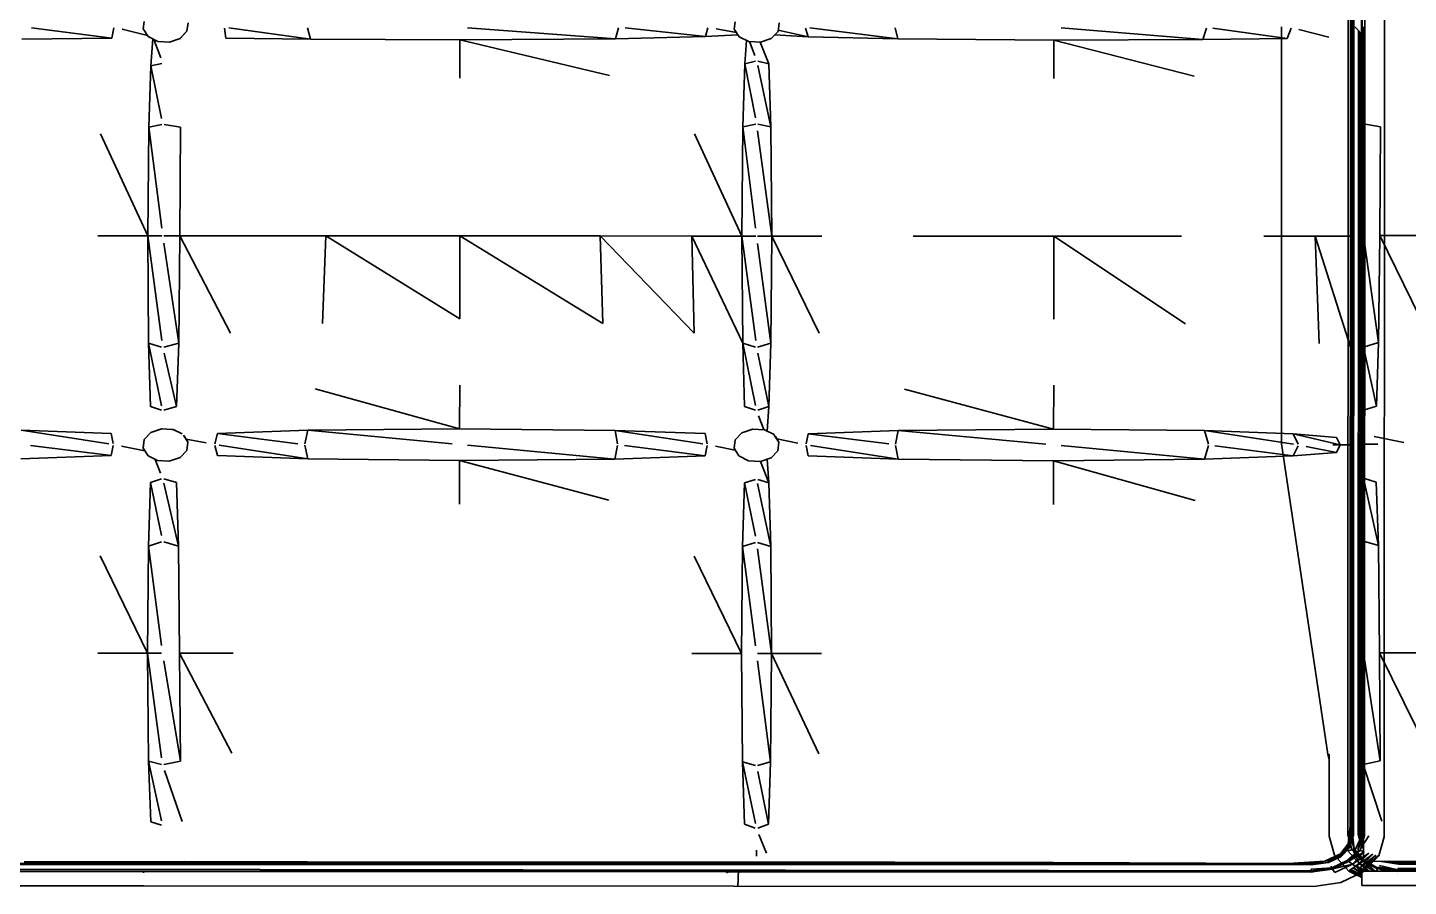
# Model space of a CAD drawing. Header units: millimetres. Extents: x 233224 to 234067, y -13631 to -11613.
# Drawn here: x 233548.9 to 233616, y -13145.6 to -13103.9 of the extents above; entities that cross this region are included whole.
import ezdxf

# ---------------------------------------------------------------- set-up
doc = ezdxf.new("R2010")
doc.units = ezdxf.units.MM
doc.header["$MEASUREMENT"] = 0
doc.layers.add('A_FLOR_PATT', color=7, linetype='Continuous')
doc.layers.add('A_FLOR_PATT_Pen_No__7', color=7, linetype='Continuous', lineweight=35)

# ---------------------------------------------------------------- blocks, each defined once
blk = doc.blocks.new('loca')
at = {"layer": 'A_FLOR_PATT_Pen_No__7', "linetype": 'Continuous'}
for p, q in [((-411.31, 591.92), (-419.05, 584.46)), ((-418.87, 584.21), (-411.31, 591.92)), ((-418.87, 584.21), (-411.2, 591.56)), ((-418.34, 583.44), (-411.2, 591.56)), ((-411.31, 591.92), (-402.09, 594.56)), ((182.33, 594.56), (-402.09, 594.56)), ((-424.29, 573.45), (-419.05, 584.46)), ((-418.87, 584.21), (-419.05, 584.46)), ((-418.34, 583.44), (-418.87, 584.21)), ((-418.34, 583.44), (-410.91, 590.59)), ((-417.55, 582.27), (-410.91, 590.59)), ((-417.55, 582.27), (-410.48, 589.06)), ((-416.51, 580.84), (-410.48, 589.06)), ((-416.51, 580.84), (-409.91, 587.17)), ((-415.32, 579.12), (-409.91, 587.17)), ((-415.32, 579.12), (-409.27, 584.92)), ((-413.23, 578.52), (-409.27, 584.92)), ((-408.65, 582.88), (-409.27, 584.92)), ((-401.41, 584.97), (-408.66, 582.88)), ((-408.3, 581.71), (-401.38, 584.51)), ((-407.49, 583.22), (-401.59, 587.12)), ((181.65, 584.97), (-401.41, 584.97)), ((-415.32, 579.12), (-419.41, 570.54)), ((-419.38, 570.54), (-415.32, 579.12)), ((-417.55, 582.27), (-418.34, 583.44)), ((-417.64, 569.73), (-415.32, 579.12)), ((-416.51, 580.84), (-417.55, 582.27)), ((-415.32, 579.12), (-416.51, 580.84)), ((-414.21, 577.58), (-415.32, 579.12)), ((-414.21, 577.58), (-408.66, 582.88)), ((-414.18, 577.53), (-414.21, 577.58)), ((-414.18, 577.53), (-408.66, 582.88)), ((-414.18, 577.53), (-408.66, 582.83)), ((-414, 577.23), (-414.18, 577.53)), ((-414, 577.23), (-408.66, 582.83)), ((-414, 577.23), (-408.55, 582.47)), ((-413.57, 576.67), (-408.55, 582.47)), ((-411.56, 573.76), (-407.22, 577.94)), ((-411.24, 573.35), (-407.22, 577.94)), ((-411.24, 573.35), (-407.04, 577.38)), ((-411.06, 573.09), (-407.04, 577.38)), ((-408.3, 581.71), (-408.55, 582.47)), ((-408.3, 581.71), (-401.34, 583.7)), ((-408.01, 580.64), (-401.34, 583.7)), ((-407.22, 577.94), (-401.05, 579.73)), ((-407.04, 577.38), (-407.22, 577.94)), ((-407.04, 577.38), (-401.05, 579.73)), ((-406.94, 576.97), (-400.98, 578.71)), ((-405.47, 577.02), (-394.06, 578.4)), ((-403.4, 577.27), (-400.98, 578.71)), ((-401.34, 583.7), (181.54, 583.7)), ((-401.27, 582.58), (-401.34, 583.7)), ((-401.27, 582.58), (181.54, 583.7)), ((-401.05, 579.73), (181.29, 579.73)), ((-401.02, 579.12), (-401.05, 579.73)), ((-401.02, 579.12), (181.29, 579.73)), ((-400.98, 578.71), (181.22, 578.71)), ((-400.91, 577.57), (-400.98, 578.71)), ((-394.06, 578.4), (-366.45, 578.45)), ((-366.45, 578.45), (-312.95, 578.25)), ((-312.95, 578.25), (-258.49, 578.25)), ((-258.49, 578.25), (-227.87, 578.25)), ((-227.87, 578.25), (-214.42, 578.25)), ((-214.42, 578.25), (-211.41, 578.25)), ((-211.41, 578.25), (-208.43, 578.25)), ((-211.41, 578.25), (-211.41, 573.2)), ((-208.43, 578.25), (-194.99, 578.25)), ((-194.99, 578.25), (-164.37, 578.25)), ((-109.9, 560.96), (-164.37, 578.25)), ((-164.37, 578.25), (-109.9, 578.25)), ((-109.9, 578.25), (-55.4, 578.2)), ((-109.9, 578.25), (-109.9, 560.96)), ((-55.4, 578.2), (-25.82, 578.2)), ((-25.82, 578.2), (-12.84, 578.2)), ((-12.84, 578.2), (-8.35, 578.2)), ((-426.15, 560.34), (-424.29, 573.45)), ((-416.9, 571.07), (-417.73, 569.57)), ((-417.66, 569.47), (-414, 577.23)), ((-417.29, 570.37), (-414.01, 577.25)), ((-417.12, 569.16), (-414, 577.23)), ((-417.12, 569.16), (-413.57, 576.67)), ((-414.47, 567.58), (-411.56, 573.76)), ((-414.07, 567.38), (-411.56, 573.76)), ((-413.57, 576.67), (-414, 577.23)), ((-413.93, 565.75), (-410.27, 573.35)), ((-413.79, 567.18), (-411.02, 573.04)), ((-411.74, 570.29), (-411.02, 573.04)), ((-411.24, 573.35), (-411.56, 573.76)), ((-411.06, 573.09), (-411.24, 573.35)), ((-411.06, 573.09), (-406.94, 577.02)), ((-411.02, 573.04), (-411.06, 573.09)), ((-411.02, 573.04), (-406.94, 577.02)), ((-411.02, 573.04), (-406.94, 576.97)), ((-410.66, 572.53), (-411.02, 573.04)), ((-410.27, 573.35), (-405.47, 577.02)), ((-408.27, 574.87), (-406.94, 576.97)), ((-406.67, 576.1), (-406.94, 576.97)), ((-216.75, 550.25), (-215.14, 571.31)), ((-215.14, 571.31), (-211.41, 573.2)), ((-212.17, 556.66), (-215.14, 571.31)), ((-211.41, 573.2), (-207.72, 571.31)), ((-211.41, 573.2), (-206.07, 550.25)), ((-211.41, 573.2), (-211.41, 569.64)), ((-207.72, 571.31), (-206.07, 550.25)), ((-419.41, 570.54), (-417.69, 569.52)), ((-417.69, 569.52), (-419.38, 570.54)), ((-417.34, 569.29), (-419.2, 559.32)), ((-418.91, 560.87), (-417.69, 569.52)), ((-418.73, 559.27), (-417.34, 569.29)), ((-418.51, 559.27), (-417.12, 569.16)), ((-417.73, 569.57), (-417.64, 569.51)), ((-417.73, 559.12), (-417.12, 569.16)), ((-417.69, 569.52), (-417.68, 569.55)), ((-417.62, 567.81), (-417.69, 569.52)), ((-417.65, 569.5), (-417.69, 569.52)), ((-417.12, 569.16), (-417.66, 569.47)), ((-416.36, 568.7), (-417.12, 569.16)), ((-415.72, 558.86), (-414.47, 567.58)), ((-415.29, 558.81), (-414.47, 567.58)), ((-415.04, 547.85), (-413.93, 565.75)), ((-415, 558.76), (-413.79, 567.18)), ((-414.07, 567.38), (-414.47, 567.58)), ((-413.8, 566.02), (-413.79, 567.18)), ((-413.36, 566.93), (-413.79, 567.18)), ((-9.29, 552.93), (-13.12, 567.58)), ((-426.15, 278.44), (-426.15, 560.34)), ((-419.2, 559.32), (-418.73, 559.27)), ((-418.73, 559.27), (-419.2, -559.27)), ((-418.81, 372.92), (-419.13, 559.31)), ((-419.13, 559.31), (-419.13, 280.63)), ((-418.73, 559.27), (-418.81, 559.28)), ((-418.73, -559.22), (-418.73, 559.27)), ((-417.73, -559.07), (-418.51, 559.27)), ((-417.73, 559.12), (-418.51, 559.27)), ((-415.72, -558.81), (-415.72, 558.86)), ((-415.29, -558.71), (-415.72, 558.86)), ((-415.29, 558.81), (-415.72, 558.86)), ((-415, 548.42), (-415, 558.76)), ((-414.99, 548.59), (-415, 558.76)), ((-414.37, 558.68), (-415, 558.76)), ((-162.14, 562.85), (-109.9, 560.96)), ((-109.9, 560.96), (-109.9, 535.92)), ((-211.84, 552.68), (-216.75, 550.25)), ((-211.05, 550.52), (-204.45, 507.1)), ((-210.97, 552.68), (-206.07, 550.25)), ((-414.83, 507.82), (-415.04, 547.85)), ((-218.36, 507.1), (-216.75, 550.25)), ((-211.81, 512.22), (-216.75, 550.25)), ((-206.07, 550.25), (-204.45, 507.1)), ((-14.27, 506.34), (-13.7, 547.24)), ((-8.77, 549.16), (-13.7, 547.24)), ((-8.75, 511.15), (-13.7, 547.24)), ((-415, -558.71), (-415, 541.17)), ((-414.43, -3.67), (-414.98, 536.95)), ((-414.5, 433.83), (-414.83, 507.82)), ((-218.36, 507.1), (-219.12, 433.83)), ((-211.75, 509.05), (-218.36, 507.1)), ((-211.75, 437.43), (-218.36, 507.1)), ((-204.45, 507.1), (-211.07, 509.05)), ((-203.74, 433.83), (-204.45, 507.1)), ((-14.27, 506.34), (-14.52, 433.83)), ((-8.64, 508.14), (-14.27, 506.34)), ((-8.64, 437.39), (-14.27, 506.34)), ((-219.12, 433.83), (-238.44, 502.56)), ((-152.46, 497.98), (-109.9, 433.83)), ((-14.52, 433.83), (-32.09, 502.11)), ((-109.9, 495.94), (-109.9, 433.83)), ((-414.5, 356.62), (-414.5, 433.83)), ((-240.42, 433.83), (-219.12, 433.83)), ((-219.12, 433.83), (-218.4, 358.3)), ((-211.07, 430.1), (-204.45, 358.3)), ((-204.45, 358.3), (-203.74, 433.83)), ((-203.74, 433.83), (-182.44, 433.83)), ((-203.74, 433.83), (-184.37, 361.25)), ((-150.28, 433.83), (-109.9, 433.83)), ((-109.9, 433.83), (-109.9, 365.54)), ((-33.24, 433.83), (-14.52, 433.83)), ((-14.52, 433.83), (-14.02, 358.05)), ((-414.5, 313.06), (-414.5, 356.62)), ((-216.82, 314.54), (-218.4, 358.3)), ((-218.4, 358.3), (-211.75, 356.99)), ((-211.75, 315.6), (-218.4, 358.3)), ((-211.07, 356.99), (-204.45, 358.3)), ((-204.45, 358.3), (-206.03, 314.54)), ((-12.94, 314.34), (-14.02, 358.05)), ((-14.02, 358.05), (-8.64, 356.68)), ((-8.64, 315.29), (-14.02, 358.05)), ((-210.99, 353.64), (-206.03, 314.54)), ((-312.95, 296.74), (-361.72, 319.74)), ((-312.95, 296.74), (-312.95, 321.02)), ((-109.9, 296.74), (-157.2, 319.79)), ((-109.9, 321.02), (-109.9, 296.74)), ((-414.5, 293.79), (-414.5, 313.06)), ((-211.83, 313.46), (-216.82, 314.54)), ((-210.99, 313.46), (-206.03, 314.54)), ((-210.64, 309.53), (-208.59, 299.26)), ((-12.05, 298.17), (-12.94, 314.34)), ((-9.71, 299.83), (-12.94, 314.34)), ((-8.71, 313.16), (-12.94, 314.34)), ((-395.93, 295.26), (-365.7, 296.28)), ((-365.7, 296.28), (-367.37, 289.88)), ((-312.95, 296.74), (-365.7, 296.28)), ((-316.59, 289.88), (-365.7, 296.28)), ((-312.95, 289.85), (-312.95, 296.74)), ((-262.05, 289.85), (-312.95, 296.74)), ((-260.89, 296.28), (-312.95, 296.74)), ((-258.89, 289.88), (-260.89, 296.28)), ((-260.89, 296.28), (-230.02, 295.31)), ((-230.33, 289.88), (-260.89, 296.28)), ((-219.55, 291.24), (-217.76, 296.44)), ((-217.76, 296.44), (-214.32, 299.75)), ((-214.32, 299.75), (-210.19, 300.27)), ((-210.19, 300.27), (-206.68, 298.01)), ((-210.19, 300.27), (-210.16, 300.27)), ((-210.16, 300.27), (-207.47, 298.52)), ((-210.16, 300.27), (-208.22, 299.02)), ((-206.68, 298.01), (-206.46, 297.87)), ((-206.46, 297.87), (-204.09, 293.18)), ((-192.84, 295.31), (-161.97, 296.28)), ((-161.97, 296.28), (-163.97, 289.87)), ((-109.9, 296.74), (-161.97, 296.28)), ((-113.47, 289.87), (-161.97, 296.28)), ((-109.9, 296.74), (-58.66, 289.85)), ((-56.83, 296.28), (-109.9, 296.74)), ((-109.9, 296.74), (-109.9, 289.85)), ((-56.83, 296.28), (-26.07, 295.26)), ((-56.83, 296.28), (-26.94, 289.88)), ((-55.43, 289.88), (-56.83, 296.28)), ((-15.63, 291.24), (-13.84, 296.44)), ((-13.84, 296.44), (-13.83, 296.45)), ((-13.83, 296.45), (-11.82, 298.39)), ((-11.82, 298.4), (-10.4, 299.75)), ((-10.4, 299.75), (-6.27, 300.27)), ((-414.5, 289.4), (-414.5, 293.79)), ((-414.5, 285.02), (-414.5, 289.4)), ((-408.64, 289.4), (-411.49, 289.4)), ((-401, 290.59), (-410.05, 294.24)), ((-397.84, 290.04), (-395.93, 295.26)), ((-397.84, 288.75), (-395.93, 283.59)), ((-370.31, 289.98), (-395.93, 295.26)), ((-395.6, 288.88), (-365.7, 282.62)), ((-367.36, 288.91), (-365.7, 282.62)), ((-309.25, 288.91), (-260.89, 282.62)), ((-260.89, 282.62), (-258.89, 288.91)), ((-255.86, 288.81), (-230.02, 283.54)), ((-228.27, 289.98), (-230.02, 295.31)), ((-230.02, 295.31), (-218.41, 294.55)), ((-219.52, 291.31), (-230.02, 295.31)), ((-228.27, 288.81), (-230.02, 283.54)), ((-219.23, 285.53), (-219.55, 291.24)), ((-204.77, 294.53), (-192.84, 295.31)), ((-204.76, 294.52), (-204.09, 293.18)), ((-204.09, 293.18), (-203.81, 287.47)), ((-204.09, 293.18), (-203.77, 287.52)), ((-197.33, 290.39), (-204.08, 292.99)), ((-194.55, 289.98), (-192.84, 295.31)), ((-194.55, 288.81), (-192.84, 283.54)), ((-166.91, 289.98), (-192.84, 295.31)), ((-192.41, 288.91), (-161.97, 282.62)), ((-163.96, 288.91), (-161.97, 282.62)), ((-109.9, 282.16), (-160.67, 288.94)), ((-109.9, 288.94), (-109.9, 282.16)), ((-106.13, 288.91), (-56.83, 282.62)), ((-56.83, 282.62), (-55.43, 288.91)), ((-52.4, 288.81), (-26.07, 283.59)), ((-26.07, 295.26), (-15.63, 291.11)), ((-24.87, 289.97), (-26.07, 295.26)), ((-24.87, 288.81), (-26.07, 283.59)), ((-15.31, 285.53), (-15.63, 291.24)), ((-414.5, 265.74), (-414.5, 285.02)), ((-365.7, 282.62), (-395.93, 283.59)), ((-365.7, 282.62), (-312.95, 282.16)), ((-312.95, 282.16), (-260.89, 282.62)), ((-312.95, 257.88), (-312.95, 282.16)), ((-312.95, 282.16), (-265.66, 259.11)), ((-230.02, 283.54), (-260.89, 282.62)), ((-216.89, 280.83), (-219.23, 285.53)), ((-205.6, 282.26), (-209.04, 279)), ((-203.77, 287.52), (-205.6, 282.26)), ((-203.81, 287.47), (-205.6, 282.26)), ((-203.77, 287.52), (-204.32, 285.92)), ((-203.81, 287.47), (-203.77, 287.52)), ((-161.97, 282.62), (-192.84, 283.54)), ((-161.97, 282.62), (-109.9, 282.16)), ((-161.97, 282.62), (-109.9, 257.88)), ((-109.9, 282.16), (-56.83, 282.62)), ((-109.9, 282.16), (-60.13, 259.16)), ((-109.9, 282.16), (-109.9, 257.88)), ((-26.07, 283.59), (-56.83, 282.62)), ((-14.75, 284.4), (-26.07, 283.59)), ((-22.07, 288.41), (-15.33, 285.91)), ((-12.98, 280.83), (-15.31, 285.53)), ((-426.15, 280.38), (-425.9, 280.43)), ((-426.15, -8.46), (-426.15, 278.44)), ((-425.9, 280.43), (-425.15, 280.43)), ((-425.15, 280.43), (-424.04, 280.48)), ((-424.04, 280.48), (-422.6, 280.53)), ((-422.6, 280.53), (-420.95, 280.58)), ((-420.95, 280.58), (-419.13, 280.63)), ((-420.95, 280.58), (-420.95, 280.58)), ((-420.95, 276.5), (-420.95, 276.49)), ((-419.48, 275.53), (-419.4, 275.73)), ((-419.48, 275.23), (-419.48, 275.53)), ((-419.48, 275.53), (-419.41, 275.35)), ((-419.13, 280.63), (-419.13, 278.7)), ((-419.13, 278.7), (-419.13, 276.3)), ((-419.13, 276.3), (-419.13, 274.36)), ((-213.16, 278.44), (-216.89, 280.83)), ((-212.19, 269.43), (-214.12, 279.05)), ((-209.04, 279), (-213.16, 278.44)), ((-208.97, 279), (-213.16, 278.44)), ((-208.97, 279), (-209.04, 279)), ((-208.89, 279.07), (-208.97, 279)), ((-9.25, 278.44), (-12.98, 280.83)), ((-12.91, 264.52), (-12.07, 280.25)), ((-9.07, 269.64), (-10.89, 279.49)), ((-5.64, 278.92), (-9.25, 278.44)), ((-419.43, 275.02), (-419.48, 275.23)), ((-419.48, 275.23), (-419.42, 275.14)), ((-419.13, 274.36), (-419.13, 274.37)), ((-419.13, 274.36), (-419.13, -7.65)), ((-414.5, 222.19), (-414.5, 265.74)), ((-218.4, 220.56), (-216.82, 264.32)), ((-211.84, 265.39), (-216.82, 264.32)), ((-211.84, 225.22), (-216.82, 264.32)), ((-211.06, 263.26), (-204.45, 220.56)), ((-210.98, 265.39), (-206.03, 264.32)), ((-206.03, 264.32), (-204.45, 220.56)), ((-13.98, 220.81), (-12.91, 264.52)), ((-8.71, 265.64), (-12.91, 264.52)), ((-8.71, 225.51), (-12.91, 264.52)), ((-157.2, 259.11), (-109.9, 213.32)), ((-109.9, 257.88), (-157.2, 259.11)), ((-109.9, 257.88), (-109.9, 213.32)), ((-414.5, 145.03), (-414.5, 222.19)), ((-211.75, 221.81), (-218.4, 220.56)), ((-204.45, 220.56), (-211.06, 221.81)), ((-8.64, 222.12), (-13.98, 220.81)), ((-219.12, 145.03), (-238.48, 217.6)), ((-218.4, 220.56), (-219.12, 145.03)), ((-211.75, 148.8), (-218.4, 220.56)), ((-203.74, 145.03), (-204.45, 220.56)), ((-14.49, 145.03), (-31.91, 217.75)), ((-13.98, 220.81), (-14.49, 145.03)), ((-8.64, 148.8), (-13.98, 220.81)), ((-152.43, 214.64), (-109.9, 145.03)), ((-109.9, 213.32), (-152.43, 214.64)), ((-109.9, 213.32), (-109.9, 145.03)), ((-414.43, 70.99), (-414.5, 145.03)), ((-219.12, 145.03), (-240.42, 145.03)), ((-219.12, 145.03), (-218.4, 71.29)), ((-211.06, 141.37), (-204.45, 71.29)), ((-204.45, 71.29), (-203.74, 145.03)), ((-203.74, 145.03), (-184.37, 74.81)), ((-182.44, 145.03), (-203.74, 145.03)), ((-109.9, 79.91), (-150.28, 145.03)), ((-109.9, 145.03), (-150.28, 145.03)), ((-109.9, 145.03), (-109.9, 79.91)), ((-14.49, 145.03), (-33.2, 145.03)), ((-14.49, 145.03), (-14.27, 72.41)), ((-152.46, 78.33), (-109.9, 79.91)), ((-109.9, 79.91), (-109.9, 34.93)), ((-414.36, 30.6), (-414.43, 70.99)), ((-216.79, 27.33), (-218.4, 71.29)), ((-218.4, 71.29), (-211.75, 69.74)), ((-211.75, 28.17), (-218.4, 71.29)), ((-211.06, 69.74), (-204.45, 71.29)), ((-204.45, 71.29), (-206.07, 27.33)), ((-13.77, 31.32), (-14.27, 72.41)), ((-14.27, 72.41), (-8.68, 71.05)), ((-8.79, 32.67), (-14.27, 72.41)), ((-210.99, 66.35), (-206.07, 27.33)), ((-312.95, 8.92), (-361.54, 34.27)), ((-312.95, 8.92), (-312.95, 34.93)), ((-109.9, 34.93), (-109.9, 8.92)), ((-414.28, 11.27), (-414.36, 30.6)), ((-211.83, 26.02), (-216.79, 27.33)), ((-210.99, 26.02), (-206.07, 27.33)), ((-157.27, 33.55), (-109.9, 8.92)), ((-8.91, 30.66), (-13.77, 31.32)), ((-210.64, 21.86), (-208.76, 12.01)), ((-414.36, 0.66), (-414.28, 11.27)), ((-369.95, 1.62), (-394.82, 10.2)), ((-365.41, 9.33), (-367.05, 1.27)), ((-316.64, 1.22), (-365.41, 9.33)), ((-312.95, 8.92), (-365.41, 9.33)), ((-260.78, 8.41), (-312.95, 8.92)), ((-258.75, 1.15), (-260.78, 8.41)), ((-260.78, 8.41), (-229.91, 7.29)), ((-230.27, 1.15), (-260.78, 8.41)), ((-228.17, 1.27), (-229.91, 7.29)), ((-219.55, 3.88), (-217.76, 9.07)), ((-217.76, 9.07), (-214.32, 12.39)), ((-214.32, 12.39), (-210.19, 12.9)), ((-210.19, 12.9), (-206.78, 10.71)), ((-210.19, 12.9), (-210.16, 12.9)), ((-210.16, 12.9), (-207.55, 11.2)), ((-210.16, 12.9), (-208.28, 11.7)), ((-206.28, 10.15), (-204.09, 5.82)), ((-204.6, 6.83), (-204.09, 5.82)), ((-194.69, 1.27), (-192.91, 7.29)), ((-192.91, 7.29), (-162.04, 8.41)), ((-167.05, 1.27), (-192.91, 7.29)), ((-162.04, 8.41), (-164.07, 1.15)), ((-109.9, 8.92), (-162.04, 8.41)), ((-162.04, 8.41), (-113.54, 1.15)), ((-57.12, 9.33), (-109.9, 8.92)), ((-109.9, 8.92), (-109.9, 1.13)), ((-55.75, 1.27), (-57.12, 9.33)), ((-15.63, 3.88), (-13.84, 9.07)), ((-13.84, 9.07), (-10.4, 12.39)), ((-13.84, 9.07), (-13.81, 9.13)), ((-13.81, 9.13), (-10.4, 12.39)), ((-10.4, 12.39), (-6.27, 12.9)), ((-414.43, -3.73), (-414.36, 0.66)), ((-396.61, 0.07), (-394.89, -5.1)), ((-394.47, 0.19), (-365.45, -6.17)), ((-367.05, 0.18), (-365.45, -6.17)), ((-363.73, 0.2), (-312.95, -6.63)), ((-312.95, -6.63), (-312.95, 0.15)), ((-309.24, 0.13), (-260.78, -6.22)), ((-260.78, -6.22), (-258.75, 0.13)), ((-255.73, 0.03), (-229.91, -5.26)), ((-228.17, 0.03), (-229.91, -5.26)), ((-219.23, -1.84), (-219.55, 3.88)), ((-203.77, 0.15), (-205.6, -5.05)), ((-203.81, 0.1), (-205.6, -5.05)), ((-203.77, 0.15), (-204.9, -3.12)), ((-204.09, 5.82), (-204.09, 5.84)), ((-204.09, 5.82), (-204.06, 5.26)), ((-204.06, 5.26), (-203.81, 0.1)), ((-204.05, 5.09), (-203.77, 0.15)), ((-203.81, 0.1), (-203.77, 0.15)), ((-194.68, 0.03), (-192.91, -5.26)), ((-192.55, 0.13), (-162.04, -6.22)), ((-164.07, 0.13), (-162.04, -6.22)), ((-109.9, -6.63), (-160.77, 0.15)), ((-109.9, 0.15), (-109.9, -6.63)), ((-106.14, 0.13), (-57.08, -6.17)), ((-57.08, -6.17), (-55.75, 0.18)), ((-52.79, 0.08), (-27.14, -5.1)), ((-26.14, 0.13), (-27.14, -5.1)), ((-15.31, -1.84), (-15.63, 3.88)), ((-414.47, -23.05), (-414.43, -3.73)), ((-365.45, -6.17), (-394.89, -5.1)), ((-365.45, -6.17), (-312.95, -6.63)), ((-312.95, -6.63), (-260.78, -6.22)), ((-312.95, -30.91), (-312.95, -6.63)), ((-312.95, -6.63), (-265.59, -29.73)), ((-229.91, -5.26), (-260.78, -6.22)), ((-225.33, -0.4), (-218.67, -2.95)), ((-216.89, -6.48), (-219.23, -1.84)), ((-213.16, -8.87), (-216.89, -6.48)), ((-205.6, -5.05), (-209.04, -8.36)), ((-207.24, -6.64), (-209.04, -8.36)), ((-205.6, -5.05), (-205.59, -5.05)), ((-162.04, -6.22), (-192.91, -5.26)), ((-162.04, -6.22), (-109.9, -6.63)), ((-109.9, -6.63), (-57.08, -6.17)), ((-109.9, -6.63), (-60.27, -29.63)), ((-109.9, -6.63), (-109.9, -30.91)), ((-27.14, -5.1), (-57.08, -6.17)), ((-14.12, -4.19), (-27.14, -5.1)), ((-23.37, -0.29), (-14.39, -3.67)), ((-12.98, -6.48), (-15.31, -1.84)), ((-9.25, -8.87), (-12.98, -6.48)), ((-426.15, -8.46), (-426.15, -9.13)), ((-426.15, -10.4), (-426.15, -9.13)), ((-426.15, -292.72), (-426.15, -10.4)), ((-420.95, -8.1), (-420.95, -8.11)), ((-419.48, -8.46), (-419.4, -8.27)), ((-419.48, -8.77), (-419.48, -8.46)), ((-419.48, -8.46), (-419.41, -8.63)), ((-419.43, -8.98), (-419.48, -8.77)), ((-419.48, -8.77), (-419.41, -8.86)), ((-419.13, -7.65), (-419.13, -9.64)), ((-419.13, -9.64), (-419.13, -9.63)), ((-419.13, -9.64), (-419.13, -9.94)), ((-419.13, -9.94), (-419.13, -291.65)), ((-212.19, -19.37), (-214.43, -8.06)), ((-209.04, -8.36), (-213.16, -8.87)), ((-208.97, -8.36), (-213.16, -8.87)), ((-213.16, -8.87), (-213.09, -8.87)), ((-208.97, -8.36), (-213.09, -8.87)), ((-208.97, -8.36), (-209.04, -8.36)), ((-208.51, -7.91), (-208.97, -8.36)), ((-9.38, -19.14), (-12.49, -6.79)), ((-9.22, -8.86), (-9.25, -8.87)), ((-9.25, -8.87), (-9.22, -8.87)), ((-5.59, -8.42), (-9.22, -8.87)), ((-414.47, -66.6), (-414.47, -23.05)), ((-218.4, -68.24), (-216.79, -24.48)), ((-211.83, -23.39), (-216.79, -24.48)), ((-211.83, -63.58), (-216.79, -24.48)), ((-211.06, -25.53), (-204.45, -68.24)), ((-210.99, -23.39), (-206.07, -24.48)), ((-206.07, -24.48), (-204.45, -68.24)), ((-14.27, -67.98), (-13.7, -24.22)), ((-8.81, -23.14), (-13.7, -24.22)), ((-8.77, -63.27), (-13.7, -24.22))]:
    blk.add_line(p, q, dxfattribs=at)
blk.add_point((-417.69, 569.55), dxfattribs=at)
blk = doc.blocks.new('loca_2')
at = {"layer": 'A_FLOR_PATT_Pen_No__7', "linetype": 'Continuous'}
for p, q in [((-418.76, 529.96), (-419.22, -529.96)), ((-418.76, -529.91), (-418.76, 529.96)), ((-417.75, -529.77), (-418.54, 529.96)), ((-415.74, -529.53), (-415.74, 529.57)), ((-415.32, -529.43), (-415.74, 529.57)), ((-415.03, -529.43), (-415.03, 512.81)), ((-426.18, -530.93), (-426.18, -279.21)), ((-418.11, -529.81), (-417.92, -298.94)), ((-312.97, -538.85), (-361.56, -514.84)), ((-312.97, -538.85), (-312.97, -514.21)), ((-109.91, -538.85), (-157.28, -515.56)), ((-109.91, -514.21), (-109.91, -538.85)), ((-414.31, -536.63), (-414.38, -518.36)), ((-420.97, -530.21), (-420.98, -530.21)), ((-419.22, -529.96), (-418.76, -529.91)), ((-418.83, -529.92), (-419.15, -529.96)), ((-419.15, -529.95), (-419.15, -545.47)), ((-417.84, -538.84), (-419.15, -529.96)), ((-418.6, -531.44), (-419.15, -529.96)), ((-417.36, -539.38), (-418.76, -529.91)), ((-418.76, -529.91), (-417.75, -539.63)), ((-418.54, -529.87), (-417.75, -529.77)), ((-417.14, -539.29), (-418.54, -529.87)), ((-416.39, -538.85), (-418.54, -529.87)), ((-415.32, -529.43), (-415.74, -529.53)), ((-414.49, -537.79), (-415.74, -529.53)), ((-414.31, -536.49), (-415.74, -529.53)), ((-414.34, -529.32), (-415.03, -529.43)), ((-414.32, -534.06), (-415.03, -529.43)), ((-414.33, -531.68), (-415.03, -529.43)), ((-210.55, -527.08), (-207.65, -541.51)), ((-426.18, -530.93), (-426.18, -545.47)), ((-417.77, -539.49), (-419.15, -535.49)), ((-414.38, -546.73), (-414.31, -536.63)), ((-417.75, -539.64), (-419.15, -540.44)), ((-419.15, -540.45), (-417.97, -539.77)), ((-414.9, -545.94), (-419.15, -540.89)), ((-415.35, -548.71), (-419.15, -541.1)), ((-419.15, -541.16), (-415.35, -548.71)), ((-417.97, -539.77), (-417.75, -539.64)), ((-414.24, -547.26), (-417.97, -539.77)), ((-414.21, -547.21), (-417.97, -539.77)), ((-417.97, -539.77), (-414.38, -546.29)), ((-417.75, -539.63), (-417.68, -539.58)), ((-414.9, -545.34), (-417.75, -539.63)), ((-417.75, -539.63), (-416.26, -542.87)), ((-417.68, -539.58), (-417.14, -539.29)), ((-414.38, -546.21), (-417.68, -539.58)), ((-414.37, -545.1), (-417.68, -539.58)), ((-417.64, -539.56), (-417.36, -539.38)), ((-417.35, -539.4), (-417.36, -539.38)), ((-414.32, -537.69), (-414.49, -537.79)), ((-414.32, -538.14), (-414.49, -537.79)), ((-414.32, -538.08), (-414.49, -537.79)), ((-367.19, -546.73), (-394.84, -537.7)), ((-365.44, -538.52), (-367.19, -546.73)), ((-312.97, -546.73), (-365.44, -538.52)), ((-312.97, -538.85), (-365.44, -538.52)), ((-260.8, -539.38), (-312.97, -538.85)), ((-258.62, -546.73), (-260.8, -539.38)), ((-260.8, -539.38), (-229.93, -540.45)), ((-227.99, -546.73), (-260.8, -539.38)), ((-227.99, -546.73), (-229.93, -540.45)), ((-211.42, -539.75), (-211.42, -541.99)), ((-211.42, -541.99), (-211.42, -546.73)), ((-194.89, -546.73), (-192.92, -540.45)), ((-192.92, -540.45), (-162.05, -539.38)), ((-164.23, -546.73), (-192.92, -540.45)), ((-162.05, -539.38), (-164.23, -546.73)), ((-109.91, -538.85), (-162.05, -539.38)), ((-109.91, -546.73), (-162.05, -539.38)), ((-57.12, -538.52), (-109.91, -538.85)), ((-55.65, -546.73), (-57.12, -538.52)), ((-426.18, -545.47), (-426.18, -547.36)), ((-425.93, -547.36), (-426.18, -547.36)), ((-425.17, -547.36), (-425.93, -547.36)), ((-424.06, -547.36), (-425.17, -547.36)), ((-422.63, -547.36), (-424.06, -547.36)), ((-420.98, -547.36), (-422.63, -547.36)), ((-422.3, -547.36), (-419.08, -553.78)), ((-418.9, -553.55), (-422.18, -547.36)), ((-421.99, -547.36), (-418.9, -553.55)), ((-419.01, -553.28), (-421.98, -547.36)), ((-418.36, -552.82), (-421.6, -547.36)), ((-418.36, -552.82), (-421.1, -547.36)), ((-419.16, -547.36), (-420.98, -547.36)), ((-417.57, -551.71), (-420.41, -547.36)), ((-419.76, -547.36), (-417.57, -551.71)), ((-417.57, -551.71), (-419.73, -547.36)), ((-419.15, -547.36), (-419.16, -547.35)), ((-415.35, -548.71), (-419.15, -543.82)), ((-416.53, -550.36), (-419.15, -545.11)), ((-419.15, -545.47), (-419.15, -547.36)), ((-416.53, -550.36), (-419.15, -546.7)), ((-418.48, -549.91), (-418.47, -549.9)), ((-418.45, -549.94), (-418.46, -549.95)), ((-416.53, -550.36), (-417.57, -551.71)), ((-415.35, -548.71), (-416.53, -550.36)), ((-416.38, -546.67), (-416.37, -546.67)), ((-416.37, -546.67), (-416.37, -546.67)), ((-414.24, -547.26), (-415.35, -548.71)), ((-409.29, -554.22), (-415.35, -548.71)), ((-409.7, -551.37), (-415.35, -548.71)), ((-414.38, -546.28), (-414.6, -545.77)), ((-409.9, -546.63), (-414.38, -546.73)), ((-414.21, -547.21), (-414.24, -547.26)), ((-414.24, -547.26), (-408.68, -552.29)), ((-414.02, -546.93), (-414.21, -547.21)), ((-414.13, -546.72), (-414.02, -546.93)), ((-414.02, -546.93), (-414.12, -546.72)), ((-413.86, -546.72), (-414.02, -546.93)), ((-408.57, -551.9), (-414.02, -546.93)), ((-408.32, -551.13), (-414.02, -546.93)), ((-408.32, -551.13), (-413.24, -546.71)), ((-396.85, -546.63), (-409.9, -546.63)), ((-408.04, -550.17), (-408.32, -551.13)), ((-407.25, -547.6), (-408.31, -546.63)), ((-407.07, -547.02), (-407.58, -546.63)), ((-407.07, -547.02), (-407.25, -547.6)), ((-401.08, -549.25), (-407.25, -547.6)), ((-401.05, -548.66), (-407.25, -547.6)), ((-406.96, -546.68), (-407.01, -546.63)), ((-406.94, -546.63), (-406.96, -546.68)), ((-401.01, -548.27), (-406.96, -546.68)), ((-400.9, -546.73), (-406.96, -546.68)), ((-401.05, -548.66), (-401.08, -549.25)), ((-10.6, -548.85), (-401.08, -549.25)), ((-10.18, -549.25), (-401.08, -549.25)), ((-400.9, -546.73), (-401.01, -548.27)), ((-12.33, -547.24), (-401.01, -548.27)), ((-11.22, -548.27), (-401.01, -548.27)), ((-367.19, -546.73), (-396.85, -546.63)), ((-312.97, -546.73), (-367.19, -546.73)), ((-258.62, -546.73), (-312.97, -546.73)), ((-227.99, -546.73), (-258.62, -546.73)), ((-214.47, -546.73), (-227.99, -546.73)), ((-211.42, -546.73), (-214.47, -546.73)), ((-208.41, -546.73), (-211.42, -546.73)), ((-194.89, -546.73), (-208.41, -546.73)), ((-164.23, -546.73), (-194.89, -546.73)), ((-109.91, -546.73), (-164.23, -546.73)), ((-55.65, -546.73), (-109.91, -546.73)), ((-26.03, -546.63), (-55.65, -546.73)), ((-12.98, -546.63), (-26.03, -546.63)), ((-8.42, -550.89), (-12.98, -546.63)), ((-12.98, -546.63), (-8.5, -546.73)), ((-419.27, -552.8), (-419.02, -553.28)), ((-418.91, -553.52), (-419.08, -553.78)), ((-411.33, -560.79), (-419.08, -553.78)), ((-419.02, -553.28), (-419.01, -553.28)), ((-419.01, -553.28), (-419.01, -553.29)), ((-419.01, -553.29), (-418.9, -553.5)), ((-418.9, -553.5), (-419.01, -553.29)), ((-418.9, -553.5), (-418.91, -553.52)), ((-418.36, -552.82), (-418.9, -553.5)), ((-417.57, -551.71), (-418.36, -552.82)), ((-408.69, -552.28), (-409.29, -554.22)), ((-408.68, -552.29), (-401.44, -554.27)), ((-408.32, -551.13), (-408.57, -551.9)), ((-401.37, -553.06), (-408.32, -551.13)), ((-401.29, -551.99), (-408.32, -551.13)), ((-401.44, -554.27), (181.66, -554.27)), ((181.48, -551.99), (-401.37, -553.06)), ((-401.29, -551.99), (-401.37, -553.06)), ((181.55, -553.06), (-401.37, -553.06)), ((-402.12, -563.31), (-411.33, -560.79)), ((-402.12, -563.31), (-362.28, -563.31)), ((-362.28, -563.98), (-364.93, -563.31)), ((-211.35, -586.6), (-362.28, -563.98)), ((-211.24, -586.6), (-362.28, -563.98)), ((-211.35, -586.6), (-211.24, -586.6)), ((-211.24, -586.6), (-211.17, -586.6)), ((-8.5, -586.6), (-211.17, -586.6))]:
    blk.add_line(p, q, dxfattribs=at)

msp = doc.modelspace()

# ---------------------------------------------------------------- block references
at = {"layer": 'A_FLOR_PATT', "linetype": 'Continuous', "xscale": -0.1, "yscale": 0.1, "zscale": 100, "rotation": 269.9802354796223}
for name, p in [('loca', (233555.4, -13102.989)), ('loca_2', (233668.516, -13102.987))]:
    msp.add_blockref(name, p, dxfattribs=at)

doc.saveas('drawing.dxf')
